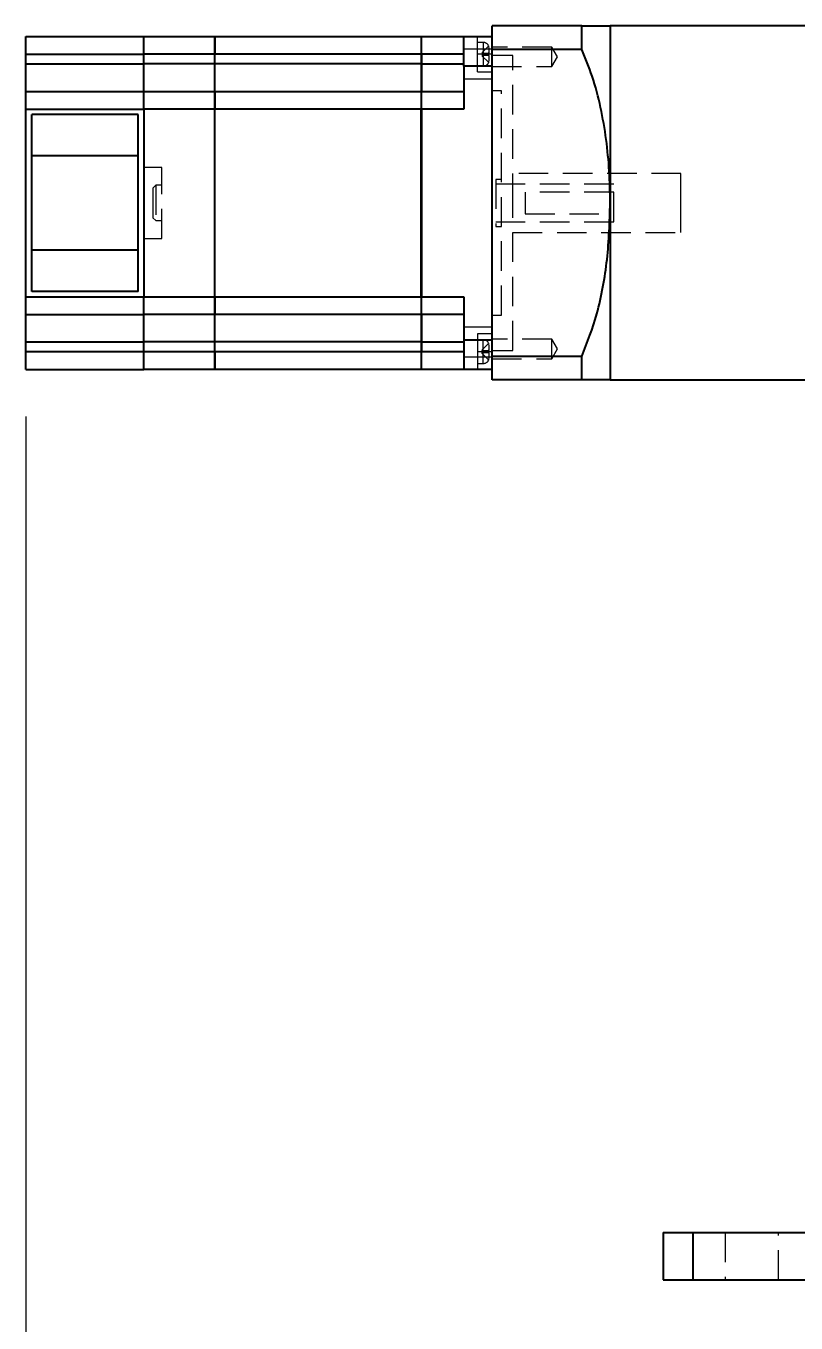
# Model space of a CAD drawing. Header units: millimetres. Extents: x -449 to 2916, y -1257 to 1632.
# Drawn here: x 2037.4 to 2167.9, y 687.5 to 907.3 of the extents above; entities that cross this region are included whole.
import ezdxf

# ---------------------------------------------------------------- set-up
doc = ezdxf.new("R2010")
doc.units = ezdxf.units.MM
doc.header["$PDSIZE"] = -1
doc.linetypes.add('HIDDEN', pattern=[0.075, 0.05, -0.025])
doc.layers.add('细线层', color=252, linetype='Continuous', lineweight=13)
doc.styles.add('wf', font='')
doc.styles.get('wf').set_extended_font_data('Microsoft YaHei')
doc.dimstyles.new('wf8', dxfattribs={"dimscale": 8, "dimtxt": 4, "dimasz": 3.2, "dimexe": 2, "dimexo": 1, "dimgap": 0.8, "dimtad": 1, "dimdec": 1, "dimdsep": 46, "dimtxsty": 'wf', "dimcen": 0, "dimclrd": 6, "dimclre": 6, "dimadec": 0, "dimazin": 0, "dimtm": 1e-09, "dimtfac": 0.7, "dimtdec": 1, "dimtmove": 0, "dimatfit": 3, "dimfxl": 0, "dimtolj": 1, "dimlwd": 13, "dimlwe": 13, "dimarcsym": 0})

# ---------------------------------------------------------------- blocks, each defined once
blk = doc.blocks.new('*D349')
at = {"color": 6, "lineweight": 13}
for p, q in [((2037.43, 841.12), (2037.43, 623.91)), ((2453.43, 841.12), (2453.43, 623.91)), ((2063.03, 639.91), (2427.83, 639.91))]:
    blk.add_line(p, q, dxfattribs=at)
at = {"color": 6}
for points in [[(2063.03, 644.17), (2063.03, 635.64), (2037.43, 639.91)], [(2427.83, 635.64), (2427.83, 644.17), (2453.43, 639.91)]]:
    blk.add_solid(points, dxfattribs=at)
at = {"layer": 'Defpoints', "color": 0}
for p in [(2037.43, 849.12), (2453.43, 849.12), (2453.43, 639.91)]:
    blk.add_point(p, dxfattribs=at)
at = {"color": 0, "insert": (2245.43, 662.93), "char_height": 32, "attachment_point": 5, "style": 'wf'}
blk.add_mtext('\\A1;416', dxfattribs=at)

msp = doc.modelspace()

# ---------------------------------------------------------------- linework, layer by layer
for p, q in [((2116.434, 903.32), (2116.434, 907.32)), ((2131.639, 907.32), (2116.434, 907.32)), ((2131.639, 903.32), (2131.639, 907.32)), ((2192.434, 907.32), (2136.434, 907.32)), ((2136.434, 907.32), (2136.434, 877.32)), ((2037.434, 905.52), (2057.434, 905.52)), ((2037.434, 902.52), (2037.434, 905.52)), ((2057.434, 905.52), (2069.424, 905.52)), ((2057.434, 902.52), (2057.434, 905.52)), ((2069.424, 905.52), (2069.424, 902.52)), ((2069.434, 905.52), (2104.434, 905.52)), ((2069.434, 902.52), (2069.434, 905.52)), ((2104.434, 905.52), (2104.434, 902.52)), ((2104.444, 905.52), (2111.634, 905.52)), ((2104.444, 902.52), (2104.444, 905.52)), ((2111.634, 900.52), (2111.634, 905.52)), ((2111.634, 905.52), (2116.434, 905.52)), ((2037.434, 902.52), (2057.434, 902.52)), ((2037.434, 900.87), (2037.434, 902.52)), ((2069.424, 902.52), (2057.434, 902.52)), ((2057.434, 900.87), (2057.434, 902.52)), ((2069.424, 900.87), (2069.424, 902.52)), ((2104.434, 902.52), (2069.434, 902.52)), ((2069.434, 900.87), (2069.434, 902.52)), ((2104.434, 902.52), (2104.434, 900.87)), ((2111.634, 902.52), (2104.444, 902.52)), ((2104.444, 902.52), (2104.444, 900.87)), ((2116.434, 851.32), (2116.434, 903.32)), ((2131.639, 903.32), (2116.434, 903.32)), ((2037.434, 900.87), (2057.434, 900.87)), ((2037.434, 896.22), (2037.434, 900.87)), ((2069.424, 900.87), (2057.434, 900.87)), ((2057.434, 896.22), (2057.434, 900.87)), ((2069.424, 896.22), (2069.424, 900.87)), ((2104.434, 900.87), (2069.434, 900.87)), ((2069.434, 896.22), (2069.434, 900.87)), ((2104.434, 900.87), (2104.434, 896.22)), ((2104.444, 900.87), (2111.634, 900.87)), ((2104.444, 900.87), (2104.444, 896.22)), ((2116.434, 900.52), (2111.634, 900.52)), ((2111.634, 900.52), (2111.634, 893.22)), ((2037.434, 893.22), (2037.434, 896.22)), ((2037.434, 896.22), (2057.434, 896.22)), ((2057.434, 893.22), (2057.434, 896.22)), ((2057.434, 896.22), (2069.424, 896.22)), ((2069.424, 896.22), (2069.424, 893.22)), ((2069.434, 893.22), (2069.434, 896.22)), ((2069.434, 896.22), (2104.434, 896.22)), ((2104.434, 896.22), (2104.434, 893.22)), ((2104.444, 893.22), (2104.444, 896.22)), ((2104.444, 896.22), (2111.634, 896.22)), ((2037.434, 861.42), (2037.434, 893.22)), ((2037.434, 893.22), (2057.434, 893.22)), ((2069.424, 893.22), (2057.434, 893.22)), ((2057.434, 893.22), (2057.434, 861.42)), ((2069.424, 861.42), (2069.424, 893.22)), ((2104.434, 893.22), (2069.434, 893.22)), ((2069.434, 861.42), (2069.434, 893.22)), ((2104.434, 861.42), (2104.434, 893.22)), ((2104.444, 893.22), (2104.444, 861.42)), ((2111.634, 893.22), (2104.444, 893.22)), ((2056.434, 892.32), (2038.434, 892.32)), ((2038.434, 885.32), (2038.434, 892.32)), ((2056.434, 885.32), (2056.434, 892.32)), ((2056.434, 885.32), (2038.434, 885.32)), ((2038.434, 869.32), (2038.434, 885.32)), ((2056.434, 869.32), (2056.434, 885.32)), ((2136.434, 877.32), (2136.434, 847.32)), ((2056.434, 869.32), (2038.434, 869.32)), ((2038.434, 862.32), (2038.434, 869.32)), ((2056.434, 862.32), (2056.434, 869.32)), ((2056.434, 862.32), (2038.434, 862.32)), ((2037.434, 861.42), (2057.434, 861.42)), ((2037.434, 858.42), (2037.434, 861.42)), ((2057.434, 861.42), (2069.424, 861.42)), ((2057.434, 858.42), (2057.434, 861.42)), ((2069.424, 861.42), (2069.424, 858.42)), ((2069.434, 861.42), (2104.434, 861.42)), ((2069.434, 858.42), (2069.434, 861.42)), ((2104.434, 861.42), (2104.434, 858.42)), ((2104.444, 861.42), (2111.634, 861.42)), ((2104.444, 858.42), (2104.444, 861.42)), ((2111.634, 861.42), (2111.634, 854.12)), ((2037.434, 858.42), (2057.434, 858.42)), ((2037.434, 853.77), (2037.434, 858.42)), ((2069.424, 858.42), (2057.434, 858.42)), ((2057.434, 853.77), (2057.434, 858.42)), ((2069.424, 853.77), (2069.424, 858.42)), ((2104.434, 858.42), (2069.434, 858.42)), ((2069.434, 853.77), (2069.434, 858.42)), ((2104.434, 858.42), (2104.434, 853.77)), ((2111.634, 858.42), (2104.444, 858.42)), ((2104.444, 858.42), (2104.444, 853.77)), ((2037.434, 853.77), (2057.434, 853.77)), ((2037.434, 852.12), (2037.434, 853.77)), ((2069.424, 853.77), (2057.434, 853.77)), ((2057.434, 852.12), (2057.434, 853.77)), ((2069.424, 852.12), (2069.424, 853.77)), ((2104.434, 853.77), (2069.434, 853.77)), ((2069.434, 852.12), (2069.434, 853.77)), ((2104.434, 853.77), (2104.434, 852.12)), ((2104.444, 853.77), (2111.634, 853.77)), ((2104.444, 853.77), (2104.444, 852.12)), ((2111.634, 854.12), (2111.634, 849.12)), ((2111.634, 854.12), (2116.434, 854.12)), ((2037.434, 852.12), (2057.434, 852.12)), ((2037.434, 849.12), (2037.434, 852.12)), ((2057.434, 852.12), (2069.424, 852.12)), ((2057.434, 849.12), (2057.434, 852.12)), ((2069.424, 852.12), (2069.424, 849.12)), ((2069.434, 852.12), (2104.434, 852.12)), ((2069.434, 849.12), (2069.434, 852.12)), ((2104.434, 852.12), (2104.434, 849.12)), ((2104.444, 852.12), (2111.634, 852.12)), ((2104.444, 849.12), (2104.444, 852.12)), ((2131.639, 851.32), (2116.434, 851.32)), ((2116.434, 847.32), (2116.434, 851.32)), ((2131.639, 847.32), (2131.639, 851.32)), ((2037.434, 849.12), (2057.434, 849.12)), ((2069.424, 849.12), (2057.434, 849.12)), ((2104.434, 849.12), (2069.434, 849.12)), ((2111.634, 849.12), (2104.444, 849.12)), ((2116.434, 849.12), (2111.634, 849.12)), ((2131.639, 847.32), (2116.434, 847.32)), ((2136.434, 847.32), (2192.434, 847.32)), ((2145.434, 702.82), (2145.434, 694.82)), ((2145.434, 702.82), (2150.434, 702.82)), ((2150.434, 702.82), (2150.434, 694.82)), ((2150.434, 702.82), (2340.434, 702.82)), ((2145.434, 694.82), (2150.434, 694.82)), ((2150.434, 694.82), (2340.434, 694.82))]:
    msp.add_line(p, q)
for points, knots in [([(2131.639, 907.32), (2132.561, 907.32), (2134.051, 907.32), (2135.253, 907.32), (2136.211, 907.32), (2136.344, 907.32), (2136.434, 907.32)], [0, 0, 0, 0, 0.2863045, 0.4630912, 0.6399271, 1, 1, 1, 1]), ([(2136.434, 877.32), (2136.403, 879.115), (2136.343, 882.705), (2135.817, 888.113), (2134.889, 893.503), (2133.546, 898.629), (2132.247, 901.825), (2131.639, 903.32)], [0, 0, 0, 0, 0.2022882, 0.4045412, 0.6114947, 0.8183493, 1, 1, 1, 1]), ([(2131.639, 851.32), (2132.561, 853.692), (2134.051, 857.529), (2135.253, 863.089), (2136.211, 869.354), (2136.344, 874.122), (2136.434, 877.32)], [0, 0, 0, 0, 0.28630408, 0.4630908, 0.63992699, 1, 1, 1, 1]), ([(2136.434, 847.32), (2136.403, 847.32), (2136.343, 847.32), (2135.817, 847.32), (2134.889, 847.32), (2133.546, 847.32), (2132.247, 847.32), (2131.639, 847.32)], [0, 0, 0, 0, 0.2022882, 0.4045415, 0.6114951, 0.8183493, 1, 1, 1, 1])]:
    msp.add_open_spline(points, degree=3, knots=knots)
at = {"layer": '细线层', "color": 252, "linetype": 'HIDDEN', "lineweight": 0, "ltscale": 100}
for p, q in [((2113.934, 902.52), (2113.934, 905.52)), ((2114.934, 904.52), (2113.934, 904.52)), ((2115.734, 903.827), (2114.734, 902.827)), ((2114.934, 904.52), (2114.934, 900.52)), ((2114.934, 904.52), (2114.934, 900.52)), ((2115.734, 903.827), (2115.88, 903.827)), ((2115.934, 903.499), (2115.88, 903.827)), ((2126.534, 903.718), (2116.434, 903.718)), ((2126.534, 902.068), (2126.534, 903.718)), ((2127.525, 902.068), (2126.534, 903.718)), ((2104.444, 902.52), (2111.634, 902.52)), ((2116.434, 903.37), (2111.634, 903.37)), ((2116.434, 902.52), (2113.934, 902.52)), ((2113.934, 899.52), (2113.934, 902.52)), ((2114.734, 902.827), (2114.734, 902.719)), ((2114.734, 902.719), (2115.734, 902.719)), ((2114.734, 902.719), (2114.734, 902.321)), ((2115.734, 902.321), (2114.734, 902.321)), ((2114.734, 902.321), (2114.734, 902.212)), ((2114.734, 902.212), (2115.734, 901.212)), ((2115.734, 902.321), (2115.734, 902.719)), ((2115.89, 902.719), (2115.734, 902.719)), ((2115.89, 902.321), (2115.734, 902.321)), ((2115.88, 901.212), (2115.934, 901.541)), ((2115.89, 902.719), (2115.934, 902.719)), ((2115.89, 902.321), (2115.89, 902.719)), ((2115.934, 902.321), (2115.89, 902.321)), ((2119.934, 902.32), (2116.434, 902.32)), ((2119.934, 877.32), (2119.934, 902.32)), ((2126.534, 900.418), (2126.534, 902.068)), ((2126.534, 900.418), (2127.525, 902.068)), ((2111.634, 900.87), (2104.444, 900.87)), ((2111.634, 900.52), (2113.934, 900.52)), ((2113.934, 900.52), (2114.934, 900.52)), ((2113.934, 899.52), (2116.434, 899.52)), ((2114.934, 900.52), (2116.434, 900.52)), ((2115.88, 901.212), (2115.734, 901.212)), ((2116.434, 900.418), (2126.534, 900.418)), ((2111.634, 898.37), (2116.434, 898.37)), ((2118.034, 896.32), (2116.434, 896.32)), ((2118.034, 858.32), (2118.034, 896.32)), ((2104.444, 893.22), (2111.634, 893.22)), ((2060.434, 883.32), (2057.434, 883.32)), ((2060.434, 871.32), (2060.434, 883.32)), ((2148.434, 882.32), (2119.934, 882.32)), ((2148.434, 877.32), (2148.434, 882.32)), ((2059.434, 880.32), (2058.934, 879.82)), ((2058.934, 879.82), (2058.934, 874.82)), ((2059.434, 880.32), (2059.434, 874.32)), ((2060.434, 880.32), (2059.434, 880.32)), ((2117.034, 881.32), (2117.034, 873.32)), ((2118.034, 881.32), (2117.034, 881.32)), ((2137.034, 880.495), (2117.034, 880.495)), ((2137.034, 874.145), (2137.034, 880.495)), ((2119.934, 852.32), (2119.934, 877.32)), ((2137.034, 879.142), (2122.034, 879.142)), ((2122.034, 879.142), (2122.034, 875.497)), ((2148.434, 872.32), (2148.434, 877.32)), ((2122.034, 875.497), (2137.034, 875.497)), ((2058.934, 874.82), (2059.434, 874.32)), ((2059.434, 874.32), (2060.434, 874.32)), ((2117.034, 874.145), (2137.034, 874.145)), ((2117.034, 873.32), (2118.034, 873.32)), ((2057.434, 871.32), (2060.434, 871.32)), ((2119.934, 872.32), (2148.434, 872.32)), ((2116.434, 858.32), (2118.034, 858.32)), ((2116.434, 856.27), (2111.634, 856.27)), ((2104.444, 853.77), (2111.634, 853.77)), ((2113.934, 854.12), (2111.634, 854.12)), ((2113.934, 855.12), (2113.934, 852.12)), ((2116.434, 855.12), (2113.934, 855.12)), ((2114.934, 854.12), (2113.934, 854.12)), ((2115.734, 853.427), (2114.734, 852.427)), ((2116.434, 854.12), (2114.934, 854.12)), ((2114.934, 850.12), (2114.934, 854.12)), ((2114.934, 850.12), (2114.934, 854.12)), ((2115.734, 853.427), (2115.88, 853.427)), ((2115.934, 853.099), (2115.88, 853.427)), ((2126.534, 854.221), (2116.434, 854.221)), ((2126.534, 852.571), (2126.534, 854.221)), ((2127.525, 852.571), (2126.534, 854.221)), ((2111.634, 852.12), (2104.444, 852.12)), ((2111.634, 851.27), (2116.434, 851.27)), ((2113.934, 852.12), (2113.934, 849.12)), ((2113.934, 852.12), (2116.434, 852.12)), ((2114.734, 852.427), (2114.734, 852.319)), ((2114.734, 852.319), (2115.734, 852.319)), ((2114.734, 851.921), (2114.734, 852.319)), ((2115.734, 851.921), (2114.734, 851.921)), ((2114.734, 851.812), (2114.734, 851.921)), ((2114.734, 851.812), (2115.734, 850.812)), ((2115.89, 852.319), (2115.734, 852.319)), ((2115.734, 852.319), (2115.734, 851.921)), ((2115.89, 851.921), (2115.734, 851.921)), ((2115.88, 850.812), (2115.734, 850.812)), ((2115.88, 850.812), (2115.934, 851.141)), ((2115.89, 852.319), (2115.934, 852.319)), ((2115.89, 851.921), (2115.89, 852.319)), ((2115.934, 851.921), (2115.89, 851.921)), ((2116.434, 852.32), (2119.934, 852.32)), ((2116.434, 850.921), (2126.534, 850.921)), ((2126.534, 850.921), (2126.534, 852.571)), ((2126.534, 850.921), (2127.525, 852.571)), ((2113.934, 850.12), (2114.934, 850.12)), ((2150.434, 702.82), (2150.434, 694.82)), ((2155.934, 702.82), (2155.934, 694.82)), ((2164.934, 694.82), (2164.934, 702.82))]:
    msp.add_line(p, q, dxfattribs=at)
for centre, start, end in [((2114.934, 903.52), 17.93522, 90), ((2114.934, 901.52), 270, 342.08398), ((2114.934, 853.12), 17.93522, 90), ((2114.934, 851.12), 270, 342.08398)]:
    msp.add_arc(centre, 1, start, end, dxfattribs=at)
for points, knots in [([(2115.934, 902.719), (2115.934, 902.81), (2115.934, 902.997), (2115.934, 903.234), (2115.934, 903.416), (2115.934, 903.472), (2115.934, 903.499)], [0, 0, 0, 0, 0.2446254, 0.4999977, 0.7553843, 1, 1, 1, 1]), ([(2115.934, 901.541), (2115.934, 901.568), (2115.934, 901.623), (2115.934, 901.805), (2115.934, 902.042), (2115.934, 902.229), (2115.934, 902.321)], [0, 0, 0, 0, 0.244626, 0.499999, 0.755373, 1, 1, 1, 1]), ([(2115.934, 852.319), (2115.934, 852.41), (2115.934, 852.597), (2115.934, 852.834), (2115.934, 853.016), (2115.934, 853.072), (2115.934, 853.099)], [0, 0, 0, 0, 0.2446156, 0.5000007, 0.755382, 1, 1, 1, 1]), ([(2115.934, 851.141), (2115.934, 851.168), (2115.934, 851.223), (2115.934, 851.405), (2115.934, 851.642), (2115.934, 851.829), (2115.934, 851.921)], [0, 0, 0, 0, 0.244615, 0.4999933, 0.7553753, 1, 1, 1, 1]), ([(2115.934, 851.303), (2115.934, 851.28), (2115.934, 851.197), (2115.934, 851.164), (2115.934, 851.141)], [0, 0, 0, 0, 0.2795699, 1, 1, 1, 1])]:
    msp.add_open_spline(points, degree=3, knots=knots, dxfattribs=at)

# ---------------------------------------------------------------- dimensions: what is measured, and where the dimension line sits
dim = msp.add_linear_dim(base=(2453.434, 639.906), p1=(2037.434, 849.12), p2=(2453.434, 849.12), dimstyle='wf8', override={"dimtxsty": 'wf'})
dim.commit()
dim.dimension.update_dxf_attribs({"geometry": '*D349', "text_midpoint": (2245.434, 662.926)})

doc.saveas('drawing.dxf')
